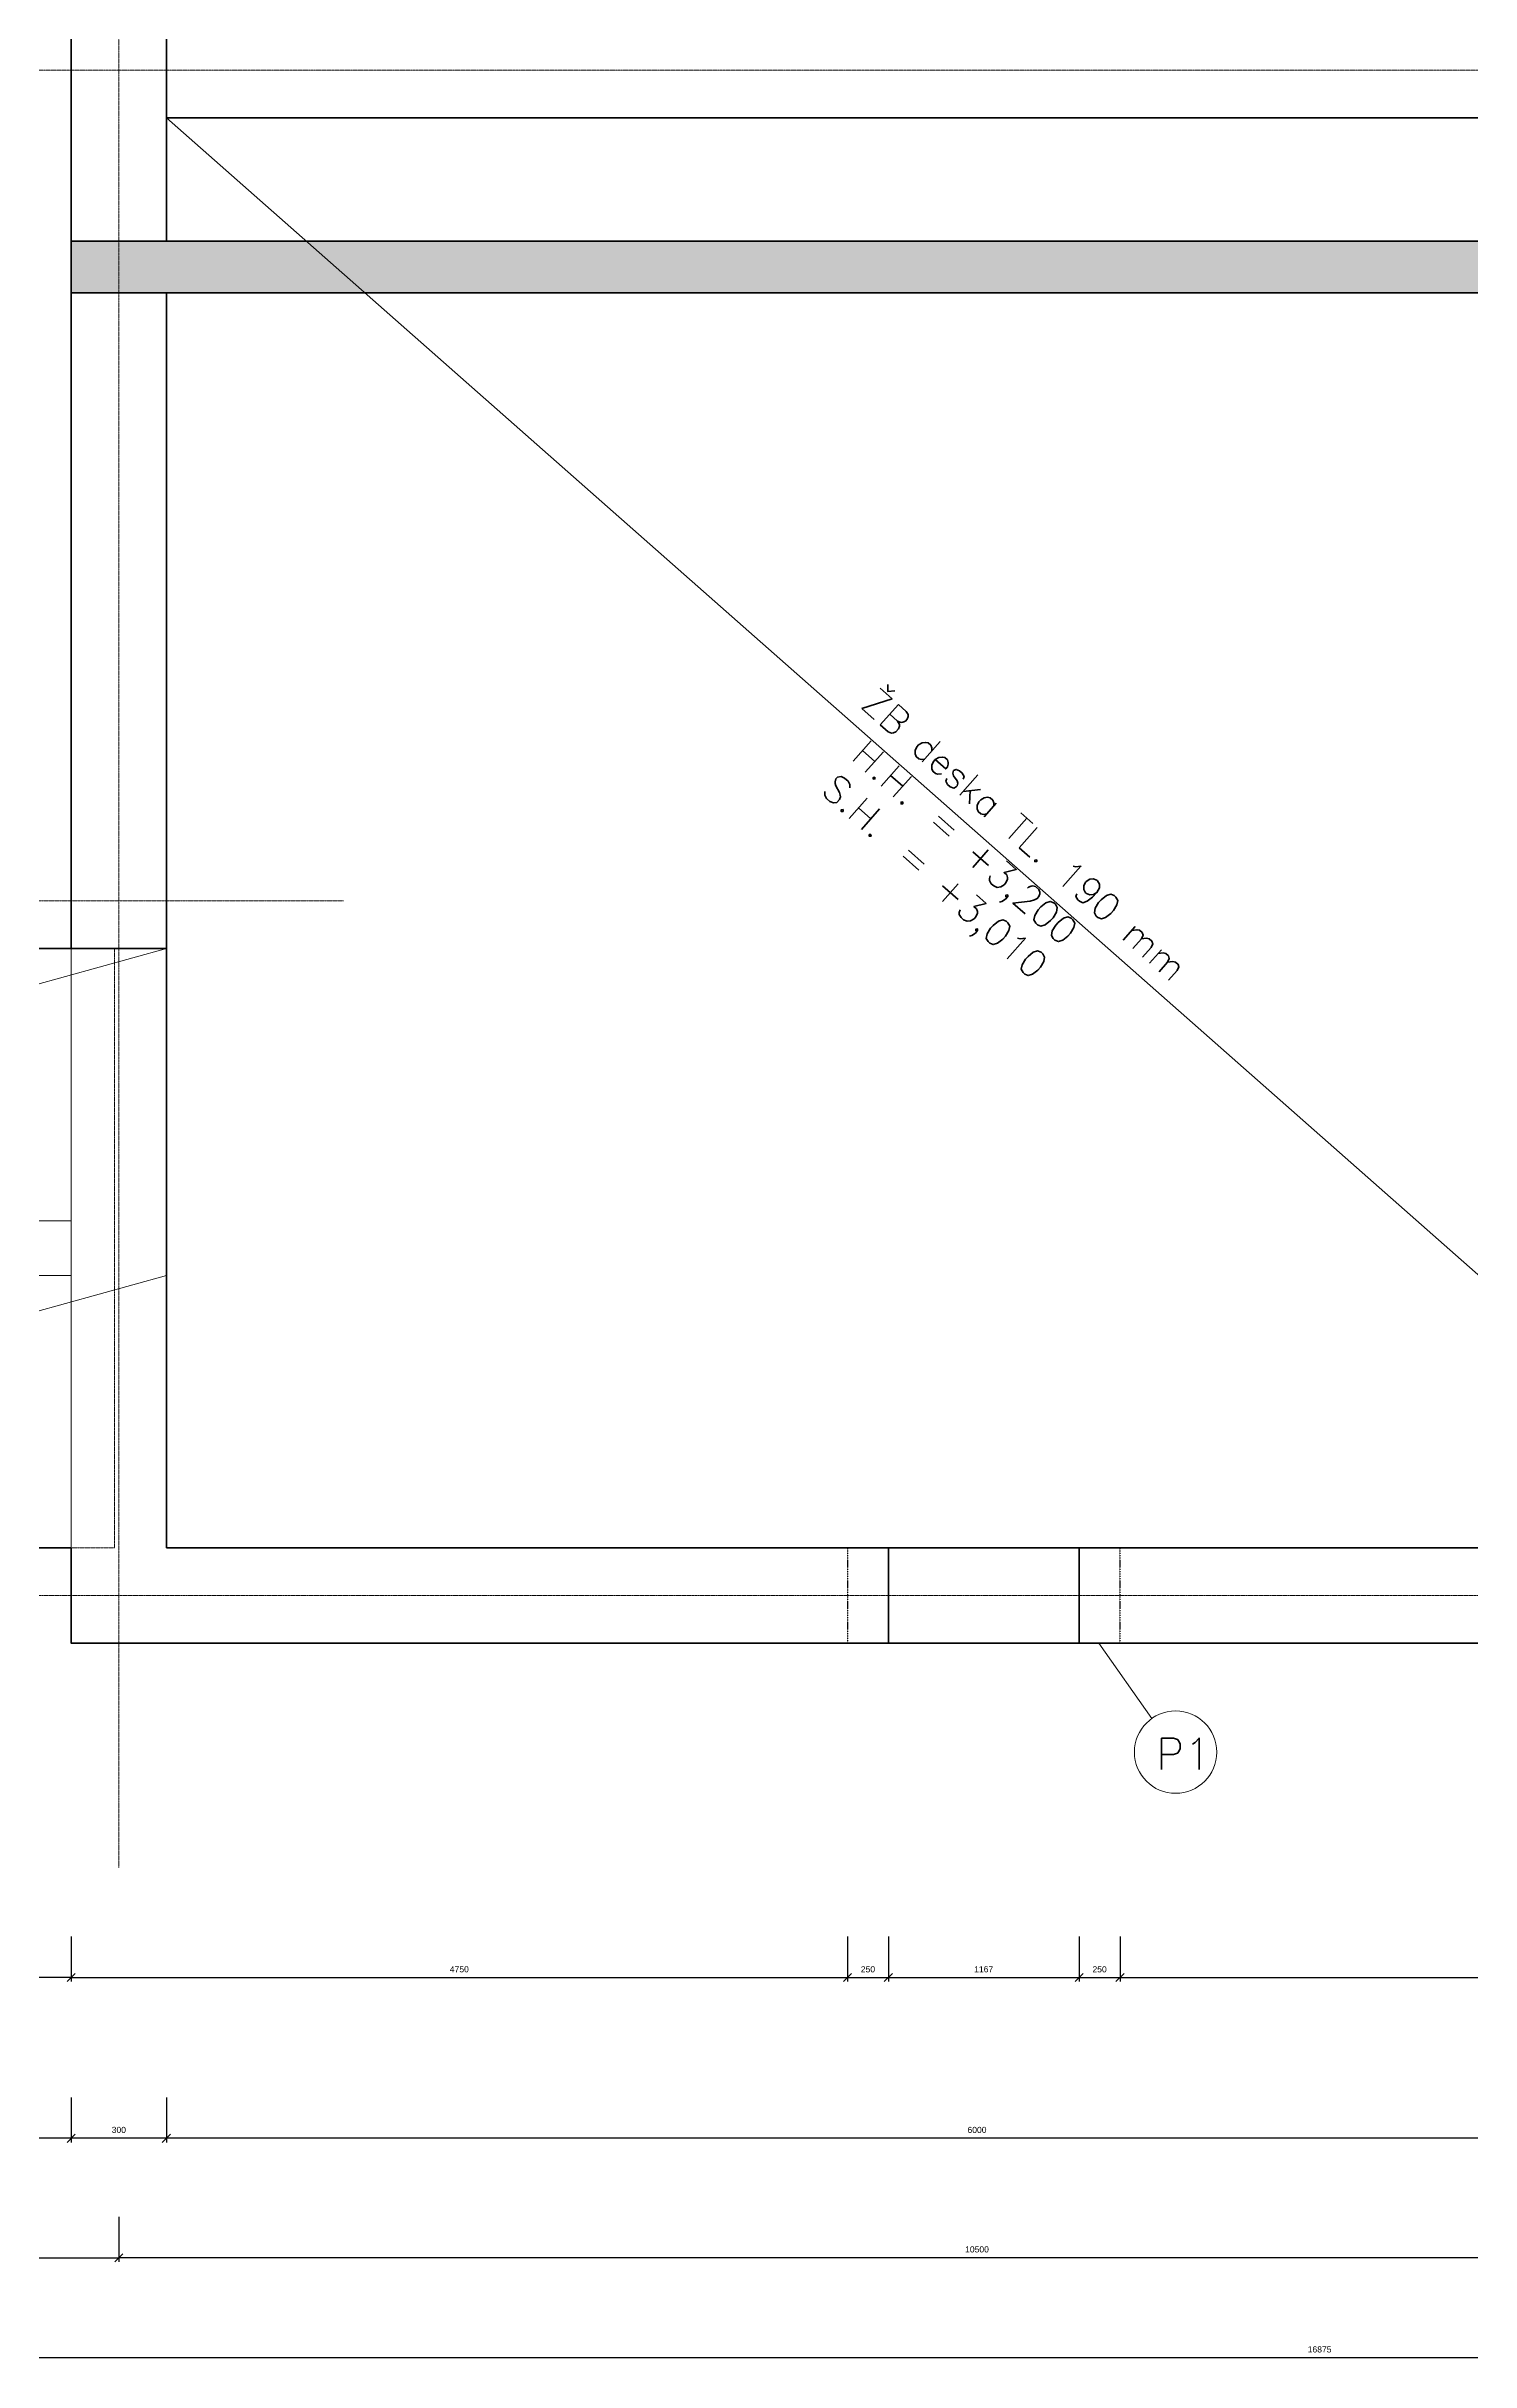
# Model space of a CAD drawing. Header units: millimetres. Extents: x -109904 to 256066, y -215550 to 75535.
# Drawn here: x 230009 to 238723, y 4739 to 18907 of the extents above; entities that cross this region are included whole.
import ezdxf

# ---------------------------------------------------------------- set-up
doc = ezdxf.new("R2010")
doc.units = ezdxf.units.MM
doc.header["$LTSCALE"] = 20
for name, pattern in [('DĚLICÍ', [31.75, 12.7, -6.35, 0, -6.35, 0, -6.35]), ('ČERCHOVANÁ', [25.4, 12.7, -6.35, 0, -6.35]), ('ČERCHOVANÁ2', [12.7, 6.35, -3.175, 0, -3.175])]:
    doc.linetypes.add(name, pattern=pattern)
for name, color, linetype, lineweight in [('Kóty', 4, 'Continuous', 18), ('překlady', 2, 'DĚLICÍ', 25), ('TENKÁ PLNÁ ČÁRA', 7, 'Continuous', 18), ('TENKÁ ČERCHOVANÁ ČÁRA', 60, 'ČERCHOVANÁ', 18), ('TLUSTÁ PLNÁ ČÁRA', 2, 'Continuous', 35), ('tlustá čára', 212, 'Continuous', 35), ('šrafy', 7, 'Continuous', 13)]:
    doc.layers.add(name, color=color, linetype=linetype, lineweight=lineweight)
doc.styles.get("Standard").update_dxf_attribs({"font": 'arial.ttf'})
doc.dimstyles.new('Rozmery_1_50', dxfattribs={"dimscale": 50, "dimtxt": 0.75, "dimasz": 1, "dimexe": 0.5, "dimexo": 0.625, "dimtad": 1, "dimdec": 0, "dimtxsty": 'Standard', "dimblk": 'OBLIQUE', "dimcen": 2.5, "dimadec": 0, "dimazin": 0, "dimtfac": 1, "dimtdec": 0, "dimtmove": 0, "dimatfit": 3, "dimldrblk": 'OBLIQUE', "dimfxl": 5, "dimfxlon": 1, "dimarcsym": 0})

# ---------------------------------------------------------------- blocks, each defined once
blk = doc.blocks.new('_Oblique')
at = {"color": 0, "linetype": 'ByBlock', "lineweight": -2}
blk.add_line((-0.5, -0.5), (0.5, 0.5), dxfattribs=at)
blk = doc.blocks.new('*D98')
at = {"layer": 'Defpoints', "color": 0, "transparency": 16777216}
for p in [(230744, 9275), (240661, 9275), (230744, 6106)]:
    blk.add_point(p, dxfattribs=at)
at = {"layer": 'Kóty', "color": 0, "lineweight": -2, "transparency": 16777216}
for p, q in [((230744, 6356), (230744, 6081)), ((240661, 6356), (240661, 6081)), ((240661, 6106), (230744, 6106))]:
    blk.add_line(p, q, dxfattribs=at)
at = {"layer": 'Kóty', "color": 0, "lineweight": -2, "transparency": 16777216, "xscale": 50, "yscale": 50, "zscale": 50, "rotation": 180}
blk.add_blockref('_Oblique', (230744, 6106), dxfattribs=at)
at = {"layer": 'Kóty', "color": 0, "lineweight": -2, "transparency": 16777216, "xscale": 50, "yscale": 50, "zscale": 50}
blk.add_blockref('_Oblique', (240661, 6106), dxfattribs=at)
at = {"layer": 'Kóty', "color": 0, "transparency": 16777216, "insert": (235703, 6157), "char_height": 37.5, "attachment_point": 5}
blk.add_mtext('6000', dxfattribs=at)
blk = doc.blocks.new('*D99')
at = {"layer": 'Defpoints', "color": 0, "transparency": 16777216}
for p in [(223328, 9136), (251744, 8984), (251744, 4764)]:
    blk.add_point(p, dxfattribs=at)
at = {"layer": 'Kóty', "color": 0, "lineweight": -2, "transparency": 16777216}
for p, q in [((223328, 5014), (223328, 4739)), ((251744, 5014), (251744, 4739)), ((223328, 4764), (251744, 4764))]:
    blk.add_line(p, q, dxfattribs=at)
at = {"layer": 'Kóty', "color": 0, "lineweight": -2, "transparency": 16777216, "xscale": 50, "yscale": 50, "zscale": 50, "rotation": 180}
blk.add_blockref('_Oblique', (223328, 4764), dxfattribs=at)
at = {"layer": 'Kóty', "color": 0, "lineweight": -2, "transparency": 16777216, "xscale": 50, "yscale": 50, "zscale": 50}
blk.add_blockref('_Oblique', (251744, 4764), dxfattribs=at)
at = {"layer": 'Kóty', "color": 0, "transparency": 16777216, "insert": (237799, 4814), "char_height": 37.5, "attachment_point": 5}
blk.add_mtext('16875', dxfattribs=at)
blk = doc.blocks.new('*D101')
at = {"layer": 'Defpoints', "color": 0, "transparency": 16777216}
for p in [(230453, 8984), (240953, 8984), (230453, 5375)]:
    blk.add_point(p, dxfattribs=at)
at = {"layer": 'Kóty', "color": 0, "lineweight": -2, "transparency": 16777216}
for p, q in [((230453, 5625), (230453, 5350)), ((240953, 5625), (240953, 5350)), ((240953, 5375), (230453, 5375))]:
    blk.add_line(p, q, dxfattribs=at)
at = {"layer": 'Kóty', "color": 0, "lineweight": -2, "transparency": 16777216, "xscale": 50, "yscale": 50, "zscale": 50, "rotation": 180}
blk.add_blockref('_Oblique', (230453, 5375), dxfattribs=at)
at = {"layer": 'Kóty', "color": 0, "lineweight": -2, "transparency": 16777216, "xscale": 50, "yscale": 50, "zscale": 50}
blk.add_blockref('_Oblique', (240953, 5375), dxfattribs=at)
at = {"layer": 'Kóty', "color": 0, "transparency": 16777216, "insert": (235703, 5426), "char_height": 37.5, "attachment_point": 5}
blk.add_mtext('10500', dxfattribs=at)
blk = doc.blocks.new('*D103')
at = {"layer": 'Defpoints', "color": 0, "transparency": 16777216}
for p in [(230744, 9275), (230161, 8692), (230161, 6106)]:
    blk.add_point(p, dxfattribs=at)
at = {"layer": 'Kóty', "color": 0, "lineweight": -2, "transparency": 16777216}
for p, q in [((230161, 6356), (230161, 6081)), ((230744, 6356), (230744, 6081)), ((230744, 6106), (230161, 6106))]:
    blk.add_line(p, q, dxfattribs=at)
at = {"layer": 'Kóty', "color": 0, "lineweight": -2, "transparency": 16777216, "xscale": 50, "yscale": 50, "zscale": 50, "rotation": 180}
blk.add_blockref('_Oblique', (230161, 6106), dxfattribs=at)
at = {"layer": 'Kóty', "color": 0, "lineweight": -2, "transparency": 16777216, "xscale": 50, "yscale": 50, "zscale": 50}
blk.add_blockref('_Oblique', (230744, 6106), dxfattribs=at)
at = {"layer": 'Kóty', "color": 0, "transparency": 16777216, "insert": (230453, 6157), "char_height": 37.5, "attachment_point": 5}
blk.add_mtext('300', dxfattribs=at)
blk = doc.blocks.new('*D109')
at = {"layer": 'Defpoints', "color": 0, "transparency": 16777216}
for p in [(230161, 9370), (234911, 9370), (234911, 7090)]:
    blk.add_point(p, dxfattribs=at)
at = {"layer": 'Kóty', "color": 0, "lineweight": -2, "transparency": 16777216}
for p, q in [((230161, 7340), (230161, 7065)), ((234911, 7340), (234911, 7065)), ((230161, 7090), (234911, 7090))]:
    blk.add_line(p, q, dxfattribs=at)
at = {"layer": 'Kóty', "color": 0, "lineweight": -2, "transparency": 16777216, "xscale": 50, "yscale": 50, "zscale": 50, "rotation": 180}
blk.add_blockref('_Oblique', (230161, 7090), dxfattribs=at)
at = {"layer": 'Kóty', "color": 0, "lineweight": -2, "transparency": 16777216, "xscale": 50, "yscale": 50, "zscale": 50}
blk.add_blockref('_Oblique', (234911, 7090), dxfattribs=at)
at = {"layer": 'Kóty', "color": 0, "transparency": 16777216, "insert": (232536, 7140), "char_height": 37.5, "attachment_point": 5}
blk.add_mtext('4750', dxfattribs=at)
blk = doc.blocks.new('*D104')
at = {"layer": 'Defpoints', "color": 0, "transparency": 16777216}
for p in [(235161, 9370), (236328, 9370), (236328, 7090)]:
    blk.add_point(p, dxfattribs=at)
at = {"layer": 'Kóty', "color": 0, "lineweight": -2, "transparency": 16777216}
for p, q in [((235161, 7340), (235161, 7065)), ((236328, 7340), (236328, 7065)), ((235161, 7090), (236328, 7090))]:
    blk.add_line(p, q, dxfattribs=at)
at = {"layer": 'Kóty', "color": 0, "lineweight": -2, "transparency": 16777216, "xscale": 50, "yscale": 50, "zscale": 50, "rotation": 180}
blk.add_blockref('_Oblique', (235161, 7090), dxfattribs=at)
at = {"layer": 'Kóty', "color": 0, "lineweight": -2, "transparency": 16777216, "xscale": 50, "yscale": 50, "zscale": 50}
blk.add_blockref('_Oblique', (236328, 7090), dxfattribs=at)
at = {"layer": 'Kóty', "color": 0, "transparency": 16777216, "insert": (235744, 7140), "char_height": 37.5, "attachment_point": 5}
blk.add_mtext('1167', dxfattribs=at)
blk = doc.blocks.new('*D105')
at = {"layer": 'Defpoints', "color": 0, "transparency": 16777216}
for p in [(236328, 9370), (236578, 9370), (236578, 7090)]:
    blk.add_point(p, dxfattribs=at)
at = {"layer": 'Kóty', "color": 0, "lineweight": -2, "transparency": 16777216}
for p, q in [((236328, 7340), (236328, 7065)), ((236578, 7340), (236578, 7065)), ((236328, 7090), (236578, 7090))]:
    blk.add_line(p, q, dxfattribs=at)
at = {"layer": 'Kóty', "color": 0, "lineweight": -2, "transparency": 16777216, "xscale": 50, "yscale": 50, "zscale": 50, "rotation": 180}
blk.add_blockref('_Oblique', (236328, 7090), dxfattribs=at)
at = {"layer": 'Kóty', "color": 0, "lineweight": -2, "transparency": 16777216, "xscale": 50, "yscale": 50, "zscale": 50}
blk.add_blockref('_Oblique', (236578, 7090), dxfattribs=at)
at = {"layer": 'Kóty', "color": 0, "transparency": 16777216, "insert": (236453, 7140), "char_height": 37.5, "attachment_point": 5}
blk.add_mtext('250', dxfattribs=at)
blk = doc.blocks.new('*D106')
at = {"layer": 'Defpoints', "color": 0, "transparency": 16777216}
for p in [(236578, 9370), (245203, 9370), (245203, 7090)]:
    blk.add_point(p, dxfattribs=at)
at = {"layer": 'Kóty', "color": 0, "lineweight": -2, "transparency": 16777216}
for p, q in [((236578, 7340), (236578, 7065)), ((245203, 7340), (245203, 7065)), ((236578, 7090), (245203, 7090))]:
    blk.add_line(p, q, dxfattribs=at)
at = {"layer": 'Kóty', "color": 0, "lineweight": -2, "transparency": 16777216, "xscale": 50, "yscale": 50, "zscale": 50, "rotation": 180}
blk.add_blockref('_Oblique', (236578, 7090), dxfattribs=at)
at = {"layer": 'Kóty', "color": 0, "lineweight": -2, "transparency": 16777216, "xscale": 50, "yscale": 50, "zscale": 50}
blk.add_blockref('_Oblique', (245203, 7090), dxfattribs=at)
at = {"layer": 'Kóty', "color": 0, "transparency": 16777216, "insert": (240890, 7140), "char_height": 37.5, "attachment_point": 5}
blk.add_mtext('5200', dxfattribs=at)
blk = doc.blocks.new('*D112')
at = {"layer": 'Defpoints', "color": 0, "transparency": 16777216}
for p in [(234911, 9370), (235161, 9370), (235161, 7090)]:
    blk.add_point(p, dxfattribs=at)
at = {"layer": 'Kóty', "color": 0, "lineweight": -2, "transparency": 16777216}
for p, q in [((234911, 7340), (234911, 7065)), ((235161, 7340), (235161, 7065)), ((234911, 7090), (235161, 7090))]:
    blk.add_line(p, q, dxfattribs=at)
at = {"layer": 'Kóty', "color": 0, "lineweight": -2, "transparency": 16777216, "xscale": 50, "yscale": 50, "zscale": 50, "rotation": 180}
blk.add_blockref('_Oblique', (234911, 7090), dxfattribs=at)
at = {"layer": 'Kóty', "color": 0, "lineweight": -2, "transparency": 16777216, "xscale": 50, "yscale": 50, "zscale": 50}
blk.add_blockref('_Oblique', (235161, 7090), dxfattribs=at)
at = {"layer": 'Kóty', "color": 0, "transparency": 16777216, "insert": (235036, 7140), "char_height": 37.5, "attachment_point": 5}
blk.add_mtext('250', dxfattribs=at)
blk = doc.blocks.new('*D132')
at = {"layer": 'Defpoints', "color": 0, "transparency": 16777216}
for p in [(230161, 7758), (224994, 7637), (224994, 7090)]:
    blk.add_point(p, dxfattribs=at)
at = {"layer": 'Kóty', "color": 0, "lineweight": -2, "transparency": 16777216}
for p, q in [((224994, 7340), (224994, 7065)), ((230161, 7340), (230161, 7065)), ((230161, 7090), (224994, 7090))]:
    blk.add_line(p, q, dxfattribs=at)
at = {"layer": 'Kóty', "color": 0, "lineweight": -2, "transparency": 16777216, "xscale": 50, "yscale": 50, "zscale": 50, "rotation": 180}
blk.add_blockref('_Oblique', (224994, 7090), dxfattribs=at)
at = {"layer": 'Kóty', "color": 0, "lineweight": -2, "transparency": 16777216, "xscale": 50, "yscale": 50, "zscale": 50}
blk.add_blockref('_Oblique', (230161, 7090), dxfattribs=at)
at = {"layer": 'Kóty', "color": 0, "transparency": 16777216, "insert": (227578, 7140), "char_height": 37.5, "attachment_point": 5}
blk.add_mtext('5167', dxfattribs=at)
blk = doc.blocks.new('*D134')
at = {"layer": 'Defpoints', "color": 0, "transparency": 16777216}
for p in [(223328, 6205), (230453, 6106), (230453, 5375)]:
    blk.add_point(p, dxfattribs=at)
at = {"layer": 'Kóty', "color": 0, "lineweight": -2, "transparency": 16777216}
for p, q in [((223328, 5625), (223328, 5350)), ((230453, 5625), (230453, 5350)), ((223328, 5375), (230453, 5375))]:
    blk.add_line(p, q, dxfattribs=at)
at = {"layer": 'Kóty', "color": 0, "lineweight": -2, "transparency": 16777216, "xscale": 50, "yscale": 50, "zscale": 50, "rotation": 180}
blk.add_blockref('_Oblique', (223328, 5375), dxfattribs=at)
at = {"layer": 'Kóty', "color": 0, "lineweight": -2, "transparency": 16777216, "xscale": 50, "yscale": 50, "zscale": 50}
blk.add_blockref('_Oblique', (230453, 5375), dxfattribs=at)
at = {"layer": 'Kóty', "color": 0, "transparency": 16777216, "insert": (226890, 5426), "char_height": 37.5, "attachment_point": 5}
blk.add_mtext('7125', dxfattribs=at)
blk = doc.blocks.new('*D135')
at = {"layer": 'Defpoints', "color": 0, "transparency": 16777216}
for p in [(230161, 6774), (224994, 6654), (224994, 6106)]:
    blk.add_point(p, dxfattribs=at)
at = {"layer": 'Kóty', "color": 0, "lineweight": -2, "transparency": 16777216}
for p, q in [((224994, 6356), (224994, 6081)), ((230161, 6356), (230161, 6081)), ((230161, 6106), (224994, 6106))]:
    blk.add_line(p, q, dxfattribs=at)
at = {"layer": 'Kóty', "color": 0, "lineweight": -2, "transparency": 16777216, "xscale": 50, "yscale": 50, "zscale": 50, "rotation": 180}
blk.add_blockref('_Oblique', (224994, 6106), dxfattribs=at)
at = {"layer": 'Kóty', "color": 0, "lineweight": -2, "transparency": 16777216, "xscale": 50, "yscale": 50, "zscale": 50}
blk.add_blockref('_Oblique', (230161, 6106), dxfattribs=at)
at = {"layer": 'Kóty', "color": 0, "transparency": 16777216, "insert": (227578, 6157), "char_height": 37.5, "attachment_point": 5}
blk.add_mtext('5167', dxfattribs=at)

msp = doc.modelspace()

# ---------------------------------------------------------------- hatches: boundary and pattern name
at = {"layer": 'šrafy', "transparency": 33554687}
h = msp.add_hatch(dxfattribs=at)
h.set_pattern_fill('BETON ZELEZOVY', color=256, scale=63.854245)
h.set_pattern_definition([(45, (118157.13, -22722.64), (-225.75885, 225.75885), []), (45, (118247.43, -22722.64), (-225.75885, 225.75885), []), (45, (118428.04, -22722.64), (-135.4553, 316.0624), [127.7085, -63.85424, 0, -63.85424])])
h.paths.add_polyline_path([(240952.626, 17714.793), (230161.003, 17714.793), (230161.003, 17398.128), (240660.961, 17398.128), (240660.961, 16881.463), (240952.626, 16881.463)])
h.paths.add_polyline_path([(242099.391, 17714.793), (240952.626, 17714.793), (240952.626, 16881.463), (241244.292, 16881.463), (241244.292, 17398.128), (242458.278, 17398.128)])
h.paths.add_polyline_path([(244623.841, 17522.021), (245089.617, 17552.562), (244838.269, 17621.969), (244838.269, 17714.793), (242099.391, 17714.793), (242458.278, 17398.128), (244838.269, 17398.128), (244838.269, 17454.04)])
h.paths.add_polyline_path([(251744.25, 17714.793), (246844.705, 17714.793), (246844.705, 17621.969), (247096.054, 17552.562), (246630.277, 17522.021), (246844.705, 17454.04), (246844.705, 17398.128), (251744.25, 17398.128)])
h.paths.add_polyline_path([(245948.781, 18469.292), (246465.446, 18469.292), (246465.446, 18760.958), (245632.116, 18760.958), (245632.116, 14597.683), (245948.781, 14318.272)])
h.paths.add_polyline_path([(245948.781, 14318.272), (245632.116, 14597.683), (245632.116, 9427.662), (245948.781, 9427.662)])
h.paths.add_polyline_path([(246465.446, 19052.623), (245948.781, 19052.623), (245948.781, 23651.568), (245632.116, 23930.979), (245632.116, 18760.958), (246465.446, 18760.958)])
h.paths.add_polyline_path([(245948.781, 28094.254), (245632.116, 28094.254), (245632.116, 23930.979), (245948.781, 23651.568)])

# ---------------------------------------------------------------- linework, layer by layer
at = {"layer": 'překlady', "linetype": 'ČERCHOVANÁ2', "ltscale": 0.009}
for p, q in [((234910.984, 9719.327), (234910.984, 9135.996)), ((236577.644, 9719.327), (236577.644, 9135.996))]:
    msp.add_line(p, q, dxfattribs=at)
at = {"layer": 'TENKÁ PLNÁ ČÁRA'}
for p, q in [((230161.003, 13385.979), (230161.003, 11719.319)), ((230161.003, 13385.979), (230161.003, 11719.319)), ((230161.003, 11719.319), (230161.003, 9719.327))]:
    msp.add_line(p, q, dxfattribs=at)
at = {"layer": 'TENKÁ ČERCHOVANÁ ČÁRA', "ltscale": 0.009}
for p, q in [((230452.668, 29760.914), (230452.668, 7761.002)), ((228786.008, 18760.958), (252827.579, 18760.958)), ((221952.702, 13677.645), (231827.663, 13677.645)), ((230425.935, 13385.979), (230161.003, 13385.979)), ((230425.935, 13385.979), (230425.935, 9719.327)), ((230425.935, 9719.327), (230161.003, 9719.327)), ((221952.702, 9427.662), (252827.579, 9427.662))]:
    msp.add_line(p, q, dxfattribs=at)
at = {"layer": 'TLUSTÁ PLNÁ ČÁRA'}
for p, q in [((230161.003, 17714.793), (244838.269, 17714.793)), ((230161.003, 17714.793), (230161.003, 17398.128)), ((230161.003, 17398.128), (240660.961, 17398.128)), ((230744.334, 13385.979), (224994.357, 13385.979)), ((235160.983, 9719.327), (235160.983, 9135.996)), ((236327.645, 9719.327), (236327.645, 9135.996))]:
    msp.add_line(p, q, dxfattribs=at)
for points in [[(230161.003, 18469.292), (230161.003, 28385.919), (251744.25, 28385.919), (251744.25, 9135.996), (230161.003, 9135.996), (230161.003, 9719.327)], [(230161.003, 13385.979), (230161.003, 18469.292)], [(230161.003, 9719.327), (224994.357, 9719.327)]]:
    msp.add_lwpolyline(points, dxfattribs=at)
at = {"layer": 'tlustá čára'}
for p, q in [((230744.334, 17714.793), (230744.334, 19052.623)), ((230744.334, 9719.327), (230744.334, 17398.128))]:
    msp.add_line(p, q, dxfattribs=at)
for points in [[(230744.334, 18469.292), (240660.961, 18469.292), (240660.961, 17714.793)], [(240660.961, 16881.463), (240660.961, 9719.327), (230744.334, 9719.327)]]:
    msp.add_lwpolyline(points, dxfattribs=at)
at = {"layer": 'šrafy'}
for p, q in [((230744.334, 18469.292), (238889.186, 11282.658)), ((230744.334, 13385.979), (228914.543, 12878.966)), ((230161.003, 11719.319), (230161.003, 13385.979)), ((224994.357, 11719.319), (230161.003, 11719.319)), ((230161.003, 9719.327), (230161.003, 11719.319)), ((230161.003, 11385.987), (224994.357, 11385.987)), ((230744.334, 11385.987), (228914.543, 10878.974)), ((236773.117, 8675.086), (236449.334, 9135.996))]:
    msp.add_line(p, q, dxfattribs=at)
msp.add_circle((236917.958, 8468.903), 251.973, dxfattribs=at)

# ---------------------------------------------------------------- texts
at = {"layer": 'šrafy', "insert": (235093.817, 14993.823), "char_height": 166.666, "attachment_point": 1, "rotation": 318.4404887}
msp.add_mtext_dynamic_manual_height_columns('{\\Fromans|c238;ŽB deska TL. 190 mm\\P\\pxi-3,l4,t4;H.H.^I = +3,200\\PS.H.^I = +3,010 }', width=8745.83203, gutter_width=20.833, heights=[0], dxfattribs=at)
at = {"layer": 'šrafy', "insert": (236799.062, 8554.675), "char_height": 191.56287, "attachment_point": 1}
msp.add_mtext_dynamic_manual_height_columns('{\\Fromans|c238;P1}', width=1105.85906, gutter_width=15.964, heights=[0], dxfattribs=at)

# ---------------------------------------------------------------- dimensions: what is measured, and where the dimension line sits
at = {"layer": 'Kóty'}
for base, p1, p2, picture, middle in [((234910.984, 7090.024), (230161.003, 9370.151), (234910.984, 9370.151), '*D109', (232535.993, 7140.421)), ((224994.357, 7090.024), (230161.003, 7757.894), (224994.357, 7637.271), '*D132', (227577.68, 7140.421)), ((224994.357, 6106.352), (230161.003, 6774.223), (224994.357, 6653.599), '*D135', (227577.68, 6156.749)), ((230452.668, 5375.223), (223327.697, 6205.492), (230452.668, 6106.352), '*D134', (226890.182, 5425.619))]:
    dim = msp.add_linear_dim(base=base, p1=p1, p2=p2, dimstyle='Rozmery_1_50', dxfattribs=at)
    dim.commit()
    dim.dimension.update_dxf_attribs({"geometry": picture, "text_midpoint": middle})
for base, p1, p2, picture, middle in [((235160.983, 7090.024), (234910.984, 9370.151), (235160.983, 9370.151), '*D112', (235035.983, 7140.421)), ((236327.645, 7090.024), (235160.983, 9370.151), (236327.645, 9370.151), '*D104', (235744.314, 7140.421)), ((236577.644, 7090.024), (236327.645, 9370.151), (236577.644, 9370.151), '*D105', (236452.644, 7140.421)), ((230452.668, 5375.223), (240952.626, 8983.828), (230452.668, 8983.828), '*D101', (235702.647, 5425.619))]:
    dim = msp.add_linear_dim(base=base, p1=p1, p2=p2, dimstyle='Rozmery_1_50', override={"dimtmove": 1}, dxfattribs=at)
    dim.commit()
    dim.dimension.update_dxf_attribs({"geometry": picture, "text_midpoint": middle})
for base, p1, p2, text, picture, middle in [((245202.609, 7090.024), (236577.644, 9370.151), (245202.609, 9370.151), '5200', '*D106', (240890.126, 7140.421)), ((230161.003, 6106.352), (230744.334, 9275.493), (230161.003, 8692.162), '300', '*D103', (230452.668, 6156.762)), ((230744.334, 6106.352), (240660.961, 9275.493), (230744.334, 9275.493), '6000', '*D98', (235702.647, 6156.749))]:
    dim = msp.add_linear_dim(base=base, p1=p1, p2=p2, text=text, dimstyle='Rozmery_1_50', override={"dimtmove": 1}, dxfattribs=at)
    dim.commit()
    dim.dimension.update_dxf_attribs({"geometry": picture, "text_midpoint": middle})
dim = msp.add_linear_dim(base=(251744.25, 4764.039), p1=(223327.697, 9135.996), p2=(251744.25, 8983.828), text='16875', dimstyle='Rozmery_1_50', override={"dimtmove": 1}, dxfattribs=at)
dim.commit()
dim.dimension.update_dxf_attribs({"geometry": '*D99', "text_midpoint": (237799.445, 4764.039), "dimtype": 160})

doc.saveas('drawing.dxf')
